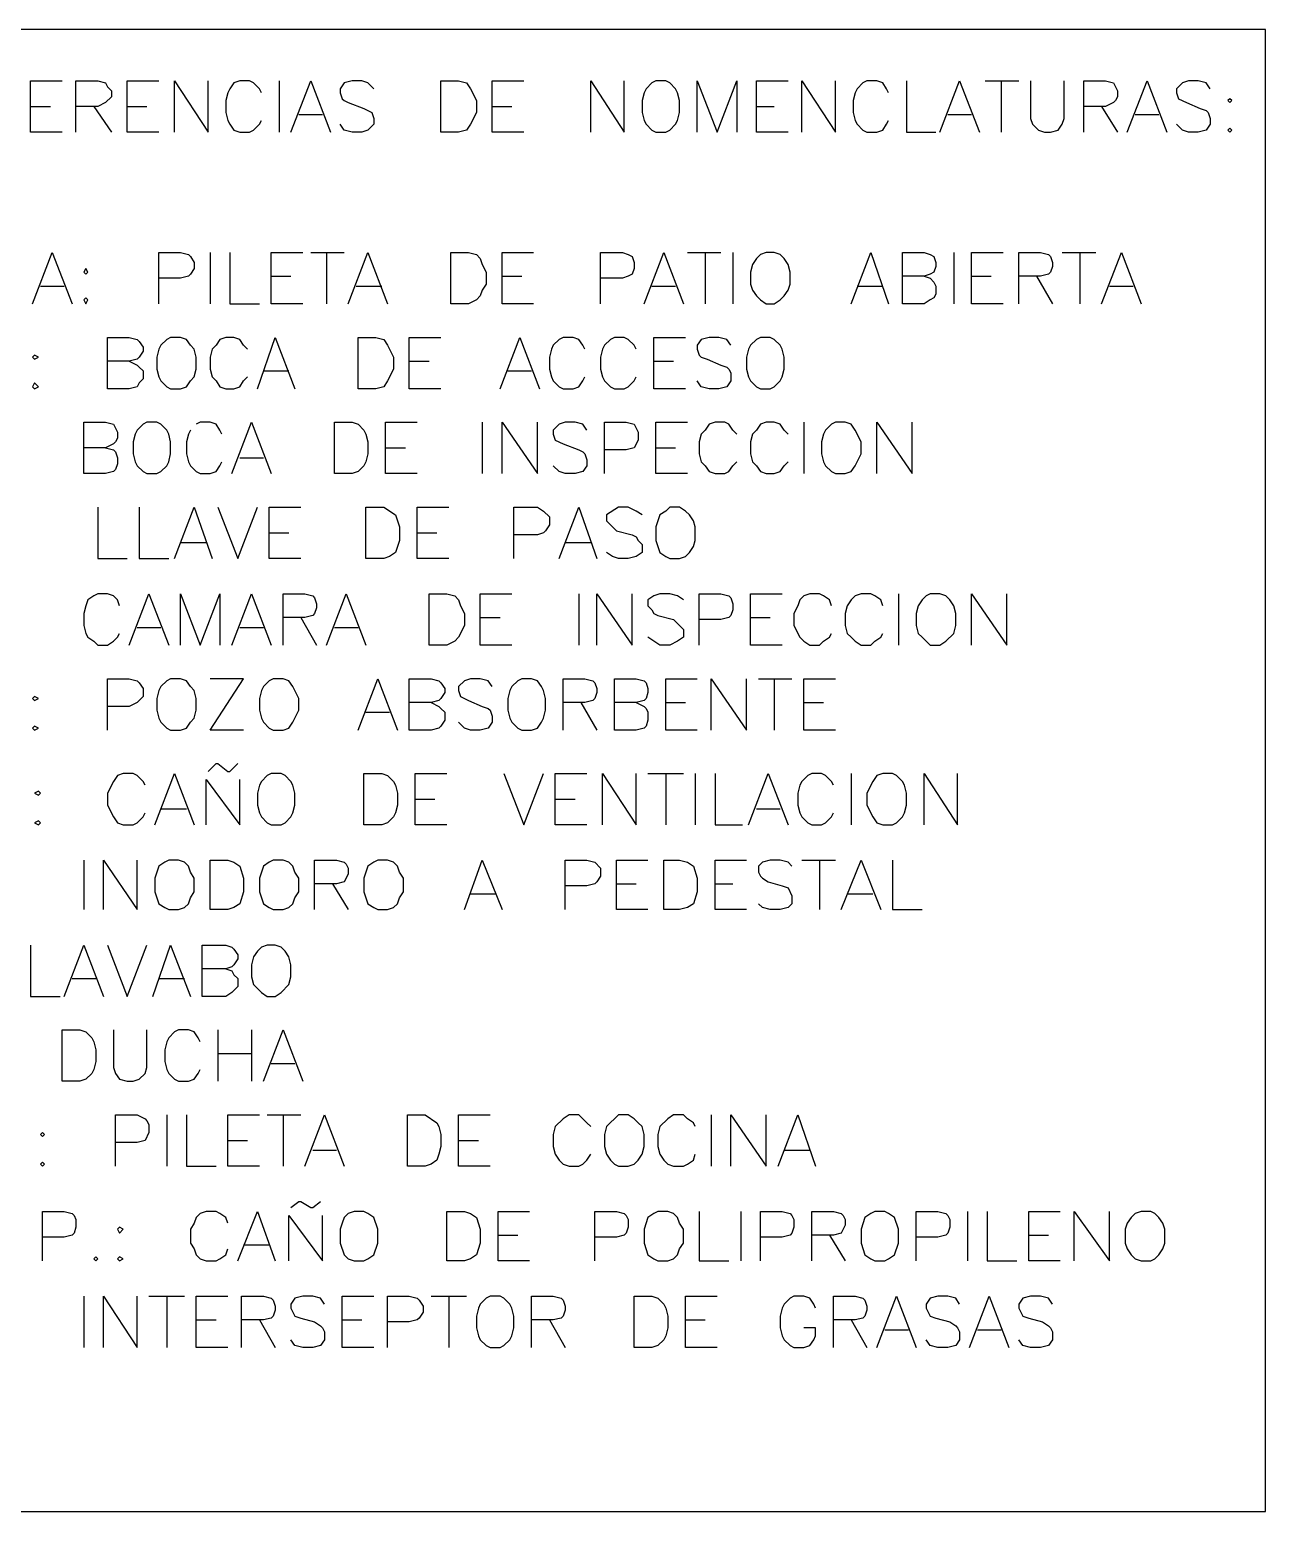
# Model space of a CAD drawing. Header units: metres. Extents: x -22 to 82, y -7 to 32.
# Drawn here: x 76.88 to 82.27, y 20.91 to 27.37 of the extents above; entities that cross this region are included whole.
import ezdxf

# ---------------------------------------------------------------- set-up
doc = ezdxf.new("R2010")
doc.units = ezdxf.units.M
doc.header["$LTSCALE"] = 2
doc.header["$MEASUREMENT"] = 0
doc.layers.add('PDF2_-FADE-IS-TXT', color=7, linetype='CONTINUOUS')

msp = doc.modelspace()

# ---------------------------------------------------------------- linework, layer by layer
at = {"layer": 'PDF2_-FADE-IS-TXT'}
for points in [[(75.7787, 20.9101), (82.2724, 20.9101), (82.2724, 27.3694), (75.7787, 27.3694)], [(78.6772, 26.9221), (78.6772, 27.1458), (78.7546, 27.1458), (78.789, 27.1372), (78.8062, 27.1114), (78.832, 27.0598), (78.832, 27.0082), (78.8062, 26.9566), (78.789, 26.9307), (78.7546, 26.9221)], [(79.6147, 27.1458), (79.5975, 27.1372), (79.5717, 27.1114), (79.5631, 27.0942), (79.5545, 27.0598), (79.5545, 27.0082), (79.5631, 26.9738), (79.5717, 26.9566), (79.5975, 26.9307), (79.6147, 26.9221), (79.6577, 26.9221), (79.6749, 26.9307), (79.7007, 26.9566), (79.7093, 26.9738), (79.7179, 27.0082), (79.7179, 27.0598), (79.7093, 27.0942), (79.7007, 27.1114), (79.6749, 27.1372), (79.6577, 27.1458)], [(82.1175, 27.0684), (82.1089, 27.0598), (82.1175, 27.0512), (82.1261, 27.0598)], [(82.1175, 26.9393), (82.1089, 26.9307), (82.1175, 26.9221), (82.1261, 26.9307)], [(78.7202, 26.1739), (78.7202, 26.3975), (78.7976, 26.3975), (78.832, 26.3889), (78.8492, 26.3717), (78.8578, 26.3459), (78.875, 26.3115), (78.875, 26.2599), (78.8578, 26.2341), (78.8492, 26.2083), (78.832, 26.1911), (78.7976, 26.1739)], [(80.0963, 26.3975), (80.0705, 26.3889), (80.0533, 26.3717), (80.0361, 26.3459), (80.0275, 26.3115), (80.0275, 26.2599), (80.0361, 26.2341), (80.0533, 26.2083), (80.0705, 26.1911), (80.0963, 26.1739), (80.1307, 26.1739), (80.1565, 26.1911), (80.1737, 26.2083), (80.1909, 26.2341), (80.1995, 26.2599), (80.1995, 26.3115), (80.1909, 26.3459), (80.1737, 26.3717), (80.1565, 26.3889), (80.1307, 26.3975)], [(77.129, 26.3287), (77.1204, 26.3115), (77.129, 26.3029), (77.1376, 26.3115)], [(77.129, 26.1997), (77.1204, 26.1911), (77.129, 26.1739), (77.1376, 26.1911)], [(77.4989, 26.0277), (77.4817, 26.0191), (77.4559, 25.9933), (77.4473, 25.9761), (77.4387, 25.9416), (77.4387, 25.89), (77.4473, 25.8556), (77.4559, 25.8384), (77.4817, 25.8126), (77.4989, 25.804), (77.5419, 25.804), (77.5677, 25.8126), (77.5849, 25.8384), (77.6021, 25.8556), (77.6107, 25.89), (77.6107, 25.9416), (77.6021, 25.9761), (77.5849, 25.9933), (77.5677, 26.0191), (77.5419, 26.0277)], [(78.316, 25.804), (78.316, 26.0277), (78.3934, 26.0277), (78.4278, 26.0191), (78.445, 25.9933), (78.4708, 25.9416), (78.4708, 25.89), (78.445, 25.8384), (78.4278, 25.8126), (78.3934, 25.804)], [(80.0705, 26.0277), (80.0533, 26.0191), (80.0275, 25.9933), (80.0189, 25.9761), (80.0103, 25.9416), (80.0103, 25.89), (80.0189, 25.8556), (80.0275, 25.8384), (80.0533, 25.8126), (80.0705, 25.804), (80.1135, 25.804), (80.1307, 25.8126), (80.1565, 25.8384), (80.1651, 25.8556), (80.1737, 25.89), (80.1737, 25.9416), (80.1651, 25.9761), (80.1565, 25.9933), (80.1307, 26.0191), (80.1135, 26.0277)], [(76.9054, 25.9502), (76.8968, 25.9416), (76.9054, 25.933), (76.9226, 25.9416)], [(76.9054, 25.8298), (76.8968, 25.8126), (76.9054, 25.804), (76.9226, 25.8126)], [(77.3957, 25.6578), (77.3785, 25.6492), (77.3527, 25.6234), (77.3441, 25.6062), (77.3355, 25.5718), (77.3355, 25.5202), (77.3441, 25.4858), (77.3527, 25.4686), (77.3785, 25.4428), (77.3957, 25.4342), (77.4387, 25.4342), (77.4559, 25.4428), (77.4817, 25.4686), (77.4903, 25.4858), (77.4989, 25.5202), (77.4989, 25.5718), (77.4903, 25.6062), (77.4817, 25.6234), (77.4559, 25.6492), (77.4387, 25.6578)], [(78.2127, 25.4342), (78.2127, 25.6578), (78.2902, 25.6578), (78.316, 25.6492), (78.3418, 25.6234), (78.3504, 25.6062), (78.359, 25.5718), (78.359, 25.5202), (78.3504, 25.4858), (78.3418, 25.4686), (78.316, 25.4428), (78.2902, 25.4342)], [(80.3974, 25.6578), (80.3802, 25.6492), (80.3544, 25.6234), (80.3458, 25.6062), (80.3372, 25.5718), (80.3372, 25.5202), (80.3458, 25.4858), (80.3544, 25.4686), (80.3802, 25.4428), (80.3974, 25.4342), (80.4404, 25.4342), (80.4662, 25.4428), (80.4834, 25.4686), (80.5092, 25.5202), (80.5092, 25.5718), (80.4834, 25.6234), (80.4662, 25.6492), (80.4404, 25.6578)], [(78.3504, 25.0644), (78.3504, 25.288), (78.4278, 25.288), (78.4794, 25.2536), (78.4966, 25.202), (78.4966, 25.1418), (78.4794, 25.0902), (78.4536, 25.073), (78.4278, 25.0644)], [(79.6749, 25.288), (79.6577, 25.2708), (79.6319, 25.2536), (79.6147, 25.202), (79.6147, 25.1418), (79.6319, 25.0902), (79.6577, 25.073), (79.6749, 25.0644), (79.7179, 25.0644), (79.7437, 25.073), (79.7609, 25.0902), (79.7781, 25.116), (79.7867, 25.1418), (79.7867, 25.202), (79.7781, 25.2278), (79.7609, 25.2536), (79.7437, 25.2708), (79.7179, 25.288)], [(78.6256, 24.6859), (78.6256, 24.9095), (78.703, 24.9095), (78.7374, 24.9009), (78.7546, 24.8837), (78.7632, 24.8579), (78.7804, 24.8235), (78.7804, 24.7719), (78.7546, 24.7203), (78.7374, 24.7031), (78.703, 24.6859)], [(80.8102, 24.9095), (80.793, 24.9009), (80.7758, 24.8837), (80.7586, 24.8579), (80.75, 24.8235), (80.75, 24.7719), (80.7586, 24.7375), (80.7758, 24.7203), (80.793, 24.7031), (80.8102, 24.6859), (80.8532, 24.6859), (80.879, 24.7031), (80.9134, 24.7375), (80.922, 24.7719), (80.922, 24.8235), (80.9134, 24.8579), (80.8962, 24.8837), (80.879, 24.9009), (80.8532, 24.9095)], [(77.4989, 24.5397), (77.4817, 24.5311), (77.4559, 24.5053), (77.4473, 24.4881), (77.4387, 24.4537), (77.4387, 24.4021), (77.4473, 24.3677), (77.4559, 24.3505), (77.4817, 24.3247), (77.4989, 24.3161), (77.5419, 24.3161), (77.5677, 24.3247), (77.5849, 24.3505), (77.6021, 24.3677), (77.6107, 24.4021), (77.6107, 24.4537), (77.6021, 24.4881), (77.5849, 24.5053), (77.5677, 24.5311), (77.5419, 24.5397)], [(77.9461, 24.5397), (77.9289, 24.5311), (77.9031, 24.5053), (77.8945, 24.4881), (77.8859, 24.4537), (77.8859, 24.4021), (77.8945, 24.3677), (77.9031, 24.3505), (77.9289, 24.3247), (77.9461, 24.3161), (77.9891, 24.3161), (78.0149, 24.3247), (78.0321, 24.3505), (78.0579, 24.4021), (78.0579, 24.4537), (78.0321, 24.5053), (78.0149, 24.5311), (77.9891, 24.5397)], [(79.0298, 24.5397), (79.0126, 24.5311), (78.9868, 24.5053), (78.9782, 24.4881), (78.9696, 24.4537), (78.9696, 24.4021), (78.9782, 24.3677), (78.9868, 24.3505), (79.0126, 24.3247), (79.0298, 24.3161), (79.0728, 24.3161), (79.0986, 24.3247), (79.1158, 24.3505), (79.1244, 24.3677), (79.133, 24.4021), (79.133, 24.4537), (79.1244, 24.4881), (79.1158, 24.5053), (79.0986, 24.5311), (79.0728, 24.5397)], [(76.9054, 24.4623), (76.8968, 24.4537), (76.9054, 24.4451), (76.9226, 24.4537)], [(76.9054, 24.3333), (76.8968, 24.3247), (76.9054, 24.3161), (76.9226, 24.3247)], [(77.9375, 24.1269), (77.9203, 24.1183), (77.8945, 24.0925), (77.8859, 24.0753), (77.8773, 24.0409), (77.8773, 23.9893), (77.8859, 23.9548), (77.8945, 23.9376), (77.9203, 23.9118), (77.9375, 23.9032), (77.9805, 23.9032), (77.9977, 23.9118), (78.0235, 23.9376), (78.0321, 23.9548), (78.0407, 23.9893), (78.0407, 24.0409), (78.0321, 24.0753), (78.0235, 24.0925), (77.9977, 24.1183), (77.9805, 24.1269)], [(78.3418, 23.9032), (78.3418, 24.1269), (78.4192, 24.1269), (78.445, 24.1183), (78.4708, 24.0925), (78.4794, 24.0753), (78.488, 24.0409), (78.488, 23.9893), (78.4794, 23.9548), (78.4708, 23.9376), (78.445, 23.9118), (78.4192, 23.9032)], [(80.6038, 24.1269), (80.578, 24.1183), (80.5608, 24.0925), (80.535, 24.0409), (80.535, 23.9893), (80.5608, 23.9376), (80.578, 23.9118), (80.6038, 23.9032), (80.6468, 23.9032), (80.664, 23.9118), (80.6898, 23.9376), (80.6984, 23.9548), (80.707, 23.9893), (80.707, 24.0409), (80.6984, 24.0753), (80.6898, 24.0925), (80.664, 24.1183), (80.6468, 24.1269)], [(76.9226, 24.0495), (76.9054, 24.0409), (76.9226, 24.0323), (76.9312, 24.0409)], [(76.9226, 23.9204), (76.9054, 23.9118), (76.9226, 23.9032), (76.9312, 23.9118)], [(77.4903, 23.7484), (77.4731, 23.7398), (77.4473, 23.7226), (77.4301, 23.671), (77.4301, 23.6108), (77.4473, 23.5592), (77.4731, 23.542), (77.4903, 23.5334), (77.5333, 23.5334), (77.5591, 23.542), (77.5763, 23.5592), (77.5849, 23.585), (77.6021, 23.6108), (77.6021, 23.671), (77.5849, 23.6968), (77.5763, 23.7226), (77.5591, 23.7398), (77.5333, 23.7484)], [(77.6709, 23.5334), (77.6709, 23.7484), (77.7483, 23.7484), (77.7741, 23.7398), (77.7999, 23.7226), (77.8171, 23.671), (77.8171, 23.6108), (77.7999, 23.5592), (77.7741, 23.542), (77.7483, 23.5334)], [(77.9461, 23.7484), (77.9289, 23.7398), (77.9031, 23.7226), (77.8859, 23.671), (77.8859, 23.6108), (77.9031, 23.5592), (77.9289, 23.542), (77.9461, 23.5334), (77.9891, 23.5334), (78.0149, 23.542), (78.0321, 23.5592), (78.0407, 23.585), (78.0579, 23.6108), (78.0579, 23.671), (78.0407, 23.6968), (78.0321, 23.7226), (78.0149, 23.7398), (77.9891, 23.7484)], [(78.402, 23.7484), (78.3848, 23.7398), (78.359, 23.7226), (78.3418, 23.671), (78.3418, 23.6108), (78.359, 23.5592), (78.3848, 23.542), (78.402, 23.5334), (78.445, 23.5334), (78.4708, 23.542), (78.488, 23.5592), (78.4966, 23.585), (78.5138, 23.6108), (78.5138, 23.671), (78.4966, 23.6968), (78.488, 23.7226), (78.4708, 23.7398), (78.445, 23.7484)], [(79.6491, 23.5334), (79.6491, 23.7484), (79.7179, 23.7484), (79.7523, 23.7398), (79.7781, 23.7226), (79.7953, 23.671), (79.7953, 23.6108), (79.7781, 23.5592), (79.7523, 23.542), (79.7179, 23.5334)], [(77.9203, 23.3786), (77.8945, 23.37), (77.8773, 23.3528), (77.8601, 23.327), (77.8515, 23.2926), (77.8515, 23.241), (77.8601, 23.2066), (77.8945, 23.1722), (77.9203, 23.155), (77.9547, 23.155), (77.9805, 23.1722), (78.0149, 23.2066), (78.0235, 23.241), (78.0235, 23.2926), (78.0149, 23.327), (77.9977, 23.3528), (77.9805, 23.37), (77.9547, 23.3786)], [(77.0258, 22.7851), (77.0258, 23.0088), (77.1032, 23.0088), (77.129, 23.0002), (77.1548, 22.9743), (77.1634, 22.9571), (77.172, 22.9227), (77.172, 22.8711), (77.1634, 22.8367), (77.1548, 22.8195), (77.129, 22.7937), (77.1032, 22.7851)], [(78.531, 22.4153), (78.531, 22.6389), (78.6084, 22.6389), (78.66, 22.6045), (78.6686, 22.5873), (78.6772, 22.5529), (78.6772, 22.5013), (78.6686, 22.4669), (78.66, 22.4411), (78.6342, 22.4239), (78.6084, 22.4153)], [(79.4513, 22.6389), (79.3997, 22.5873), (79.3911, 22.5529), (79.3911, 22.5013), (79.3997, 22.4669), (79.4169, 22.4411), (79.4341, 22.4239), (79.4513, 22.4153), (79.4943, 22.4153), (79.5201, 22.4239), (79.5373, 22.4411), (79.5545, 22.4669), (79.5631, 22.5013), (79.5631, 22.5529), (79.5545, 22.5873), (79.5373, 22.6045), (79.5201, 22.6217), (79.4943, 22.6389)], [(76.9398, 22.5615), (76.9312, 22.5529), (76.9398, 22.5443), (76.9484, 22.5529)], [(76.9398, 22.4325), (76.9312, 22.4239), (76.9398, 22.4153), (76.9484, 22.4239)], [(78.2988, 22.2175), (78.2729, 22.2089), (78.2557, 22.1917), (78.2471, 22.1659), (78.2385, 22.1401), (78.2385, 22.0799), (78.2557, 22.0283), (78.2729, 22.011), (78.2988, 22.0024), (78.3418, 22.0024), (78.359, 22.011), (78.3848, 22.0283), (78.402, 22.0799), (78.402, 22.1401), (78.3848, 22.1917), (78.359, 22.2089), (78.3418, 22.2175)], [(78.703, 22.0024), (78.703, 22.2175), (78.7804, 22.2175), (78.8062, 22.2089), (78.832, 22.1917), (78.8492, 22.1401), (78.8492, 22.0799), (78.832, 22.0283), (78.8062, 22.011), (78.7804, 22.0024)], [(79.6233, 22.2175), (79.6061, 22.2089), (79.5803, 22.1917), (79.5631, 22.1401), (79.5631, 22.0799), (79.5803, 22.0283), (79.6061, 22.011), (79.6233, 22.0024), (79.6663, 22.0024), (79.6921, 22.011), (79.7093, 22.0283), (79.7179, 22.0541), (79.7351, 22.0799), (79.7351, 22.1401), (79.7179, 22.1659), (79.7093, 22.1917), (79.6921, 22.2089), (79.6663, 22.2175)], [(80.5694, 22.2175), (80.5522, 22.2089), (80.5264, 22.1917), (80.5092, 22.1401), (80.5092, 22.0799), (80.5264, 22.0283), (80.5522, 22.011), (80.5694, 22.0024), (80.6124, 22.0024), (80.6296, 22.011), (80.6554, 22.0283), (80.6726, 22.0799), (80.6726, 22.1401), (80.6554, 22.1917), (80.6296, 22.2089), (80.6124, 22.2175)], [(81.7305, 22.2175), (81.7047, 22.2089), (81.6875, 22.1917), (81.6703, 22.1659), (81.6617, 22.1401), (81.6617, 22.0799), (81.6703, 22.0541), (81.6875, 22.0283), (81.7047, 22.011), (81.7305, 22.0024), (81.7735, 22.0024), (81.7907, 22.011), (81.8079, 22.0283), (81.8251, 22.0541), (81.8337, 22.0799), (81.8337, 22.1401), (81.8251, 22.1659), (81.8079, 22.1917), (81.7907, 22.2089), (81.7735, 22.2175)], [(77.2752, 22.1487), (77.2666, 22.1401), (77.2752, 22.1229), (77.2924, 22.1401)], [(77.172, 22.0197), (77.1634, 22.011), (77.172, 22.0024), (77.1806, 22.011)], [(77.2752, 22.0197), (77.2666, 22.011), (77.2752, 22.0024), (77.2924, 22.011)], [(78.8922, 21.8476), (78.875, 21.839), (78.8492, 21.8132), (78.8406, 21.796), (78.832, 21.7616), (78.832, 21.71), (78.8406, 21.6756), (78.8492, 21.6584), (78.875, 21.6326), (78.8922, 21.624), (78.9352, 21.624), (78.9524, 21.6326), (78.9782, 21.6584), (78.9868, 21.6756), (78.9954, 21.71), (78.9954, 21.7616), (78.9868, 21.796), (78.9782, 21.8132), (78.9524, 21.839), (78.9352, 21.8476)], [(79.5201, 21.624), (79.5201, 21.8476), (79.5975, 21.8476), (79.6233, 21.839), (79.6491, 21.8132), (79.6577, 21.796), (79.6663, 21.7616), (79.6663, 21.71), (79.6577, 21.6756), (79.6491, 21.6584), (79.6233, 21.6326), (79.5975, 21.624)]]:
    msp.add_lwpolyline(points, close=True, dxfattribs=at)
for points in [[(77.0258, 26.9221), (76.8882, 26.9221), (76.8882, 27.1458), (77.0258, 27.1458)], [(77.086, 26.9221), (77.086, 27.1458), (77.1806, 27.1458), (77.215, 27.1372), (77.2236, 27.12), (77.2408, 27.1028), (77.2408, 27.077), (77.215, 27.0512), (77.1806, 27.034), (77.086, 27.034)], [(77.4473, 26.9221), (77.3097, 26.9221), (77.3097, 27.1458), (77.4473, 27.1458)], [(77.5161, 26.9221), (77.5161, 27.1458), (77.6623, 26.9221), (77.6623, 27.1458)], [(77.8945, 27.0942), (77.8859, 27.1114), (77.8601, 27.1372), (77.8429, 27.1458), (77.7999, 27.1458), (77.7741, 27.1372), (77.7569, 27.1114), (77.7483, 27.0942), (77.7397, 27.0598), (77.7397, 27.0082), (77.7483, 26.9738), (77.7569, 26.9566), (77.7741, 26.9307), (77.7999, 26.9221), (77.8429, 26.9221), (77.8601, 26.9307), (77.8859, 26.9566), (77.8945, 26.9738)], [(77.9719, 27.1458), (77.9719, 26.9221)], [(78.0235, 26.9221), (78.1095, 27.1458), (78.1955, 26.9221)], [(78.3848, 27.1114), (78.359, 27.1372), (78.3332, 27.1458), (78.2902, 27.1458), (78.2557, 27.1372), (78.2385, 27.1114), (78.2385, 27.0942), (78.2471, 27.0684), (78.2557, 27.0598), (78.2729, 27.0512), (78.3418, 27.0254), (78.3762, 27.0082), (78.3848, 26.9824), (78.3848, 26.9566), (78.359, 26.9307), (78.3332, 26.9221), (78.2902, 26.9221), (78.2557, 26.9307), (78.2385, 26.9566)], [(79.0384, 26.9221), (78.9008, 26.9221), (78.9008, 27.1458), (79.0384, 27.1458)], [(79.3309, 26.9221), (79.3309, 27.1458), (79.4771, 26.9221), (79.4771, 27.1458)], [(79.7953, 26.9221), (79.7953, 27.1458), (79.8813, 26.9221), (79.9673, 27.1458), (79.9673, 26.9221)], [(80.1909, 26.9221), (80.0533, 26.9221), (80.0533, 27.1458), (80.1909, 27.1458)], [(80.2511, 26.9221), (80.2511, 27.1458), (80.3974, 26.9221), (80.3974, 27.1458)], [(80.6296, 27.0942), (80.621, 27.1114), (80.6038, 27.1372), (80.578, 27.1458), (80.535, 27.1458), (80.5178, 27.1372), (80.492, 27.1114), (80.4834, 27.0942), (80.4748, 27.0598), (80.4748, 27.0082), (80.4834, 26.9738), (80.492, 26.9566), (80.5178, 26.9307), (80.535, 26.9221), (80.578, 26.9221), (80.6038, 26.9307), (80.621, 26.9566), (80.6296, 26.9738)], [(80.707, 27.1458), (80.707, 26.9221), (80.836, 26.9221)], [(80.8532, 26.9221), (80.9392, 27.1458), (81.0252, 26.9221)], [(81.051, 27.1458), (81.1972, 27.1458)], [(81.1198, 27.1458), (81.1198, 26.9221)], [(81.2488, 27.1458), (81.2488, 26.9824), (81.2575, 26.9566), (81.2833, 26.9307), (81.3091, 26.9221), (81.3349, 26.9221), (81.3693, 26.9307), (81.3865, 26.9566), (81.3951, 26.9824), (81.3951, 27.1458)], [(81.4811, 26.9221), (81.4811, 27.1458), (81.5757, 27.1458), (81.6101, 27.1372), (81.6273, 27.1028), (81.6273, 27.077), (81.6187, 27.0598), (81.6101, 27.0512), (81.5757, 27.034), (81.4811, 27.034)], [(81.6703, 26.9221), (81.7563, 27.1458), (81.8423, 26.9221)], [(82.0315, 27.1114), (82.0143, 27.1372), (81.9799, 27.1458), (81.9369, 27.1458), (81.9111, 27.1372), (81.8853, 27.1114), (81.8853, 27.0942), (81.8939, 27.0684), (81.9283, 27.0512), (81.9885, 27.0254), (82.0143, 27.0168), (82.0229, 27.0082), (82.0315, 26.9824), (82.0315, 26.9566), (82.0143, 26.9307), (81.9799, 26.9221), (81.9369, 26.9221), (81.9111, 26.9307), (81.8853, 26.9566)], [(76.8882, 27.034), (76.9742, 27.034)], [(77.1634, 27.034), (77.2408, 26.9221)], [(77.3097, 27.034), (77.3957, 27.034)], [(78.9008, 27.034), (78.9868, 27.034)], [(80.0533, 27.034), (80.1307, 27.034)], [(81.5585, 27.034), (81.6273, 26.9221)], [(78.0579, 26.9996), (78.1611, 26.9996)], [(80.8876, 26.9996), (80.9908, 26.9996)], [(81.7047, 26.9996), (81.8079, 26.9996)], [(76.8968, 26.1739), (76.9828, 26.3975), (77.0688, 26.1739)], [(77.4473, 26.1739), (77.4473, 26.3975), (77.5419, 26.3975), (77.5763, 26.3889), (77.5849, 26.3803), (77.6021, 26.3545), (77.6021, 26.3287), (77.5849, 26.3029), (77.5763, 26.2943), (77.5419, 26.2857), (77.4473, 26.2857)], [(77.6709, 26.3975), (77.6709, 26.1739)], [(77.7569, 26.3975), (77.7569, 26.1739), (77.8859, 26.1739)], [(78.0751, 26.1739), (77.9375, 26.1739), (77.9375, 26.3975), (78.0751, 26.3975)], [(78.1095, 26.3975), (78.2557, 26.3975)], [(78.1783, 26.3975), (78.1783, 26.1739)], [(78.2729, 26.1739), (78.359, 26.3975), (78.445, 26.1739)], [(79.0814, 26.1739), (78.9438, 26.1739), (78.9438, 26.3975), (79.0814, 26.3975)], [(79.3739, 26.1739), (79.3739, 26.3975), (79.4685, 26.3975), (79.4943, 26.3889), (79.5115, 26.3803), (79.5201, 26.3545), (79.5201, 26.3287), (79.5115, 26.3029), (79.4943, 26.2943), (79.4685, 26.2857), (79.3739, 26.2857)], [(79.5631, 26.1739), (79.6491, 26.3975), (79.7351, 26.1739)], [(79.7523, 26.3975), (79.8985, 26.3975)], [(79.8297, 26.3975), (79.8297, 26.1739)], [(79.9501, 26.3975), (79.9501, 26.1739)], [(80.4662, 26.1739), (80.5522, 26.3975), (80.6296, 26.1739)], [(80.7844, 26.2943), (80.8102, 26.2857), (80.8274, 26.2685), (80.836, 26.2513), (80.836, 26.2169), (80.8274, 26.1997), (80.8102, 26.1911), (80.7844, 26.1739), (80.6898, 26.1739), (80.6898, 26.3975), (80.7844, 26.3975), (80.8102, 26.3889), (80.8274, 26.3803), (80.836, 26.3545), (80.836, 26.3373), (80.8274, 26.3115), (80.8102, 26.3029), (80.7844, 26.2943), (80.6898, 26.2943)], [(80.9134, 26.3975), (80.9134, 26.1739)], [(81.1284, 26.1739), (80.9908, 26.1739), (80.9908, 26.3975), (81.1284, 26.3975)], [(81.1972, 26.1739), (81.1972, 26.3975), (81.2919, 26.3975), (81.3263, 26.3889), (81.3349, 26.3803), (81.3435, 26.3545), (81.3435, 26.3373), (81.3349, 26.3115), (81.3263, 26.3029), (81.2919, 26.2943), (81.1972, 26.2943)], [(81.3865, 26.3975), (81.5327, 26.3975)], [(81.4639, 26.3975), (81.4639, 26.1739)], [(81.5585, 26.1739), (81.6445, 26.3975), (81.7305, 26.1739)], [(77.9375, 26.2943), (78.0235, 26.2943)], [(78.9438, 26.2943), (79.0298, 26.2943)], [(80.9908, 26.2943), (81.0768, 26.2943)], [(81.2747, 26.2943), (81.3435, 26.1739)], [(76.9312, 26.2513), (77.0344, 26.2513)], [(78.3074, 26.2513), (78.4192, 26.2513)], [(79.5975, 26.2513), (79.7007, 26.2513)], [(80.492, 26.2513), (80.6038, 26.2513)], [(81.5929, 26.2513), (81.6961, 26.2513)], [(77.3183, 25.9244), (77.3527, 25.9072), (77.3613, 25.8986), (77.3785, 25.8814), (77.3785, 25.847), (77.3613, 25.8298), (77.3527, 25.8126), (77.3183, 25.804), (77.2236, 25.804), (77.2236, 26.0277), (77.3183, 26.0277), (77.3527, 26.0191), (77.3613, 26.0105), (77.3785, 25.9847), (77.3785, 25.9675), (77.3613, 25.9416), (77.3527, 25.933), (77.3183, 25.9244), (77.2236, 25.9244)], [(77.8343, 25.9761), (77.8171, 25.9933), (77.7999, 26.0191), (77.7741, 26.0277), (77.7397, 26.0277), (77.7139, 26.0191), (77.6967, 25.9933), (77.6795, 25.9761), (77.6709, 25.9416), (77.6709, 25.89), (77.6795, 25.8556), (77.6967, 25.8384), (77.7139, 25.8126), (77.7397, 25.804), (77.7741, 25.804), (77.7999, 25.8126), (77.8171, 25.8384), (77.8343, 25.8556)], [(77.8773, 25.804), (77.9547, 26.0277), (78.0407, 25.804)], [(78.6772, 25.804), (78.5396, 25.804), (78.5396, 26.0277), (78.6772, 26.0277)], [(78.9352, 25.804), (79.0212, 26.0277), (79.1072, 25.804)], [(79.3051, 25.9761), (79.2965, 25.9933), (79.2793, 26.0191), (79.2534, 26.0277), (79.2104, 26.0277), (79.1932, 26.0191), (79.1674, 25.9933), (79.1588, 25.9761), (79.1502, 25.9416), (79.1502, 25.89), (79.1588, 25.8556), (79.1674, 25.8384), (79.1932, 25.8126), (79.2104, 25.804), (79.2534, 25.804), (79.2793, 25.8126), (79.2965, 25.8384), (79.3051, 25.8556)], [(79.5287, 25.9761), (79.5201, 25.9933), (79.4943, 26.0191), (79.4771, 26.0277), (79.4341, 26.0277), (79.4169, 26.0191), (79.3911, 25.9933), (79.3825, 25.9761), (79.3739, 25.9416), (79.3739, 25.89), (79.3825, 25.8556), (79.3911, 25.8384), (79.4169, 25.8126), (79.4341, 25.804), (79.4771, 25.804), (79.4943, 25.8126), (79.5201, 25.8384), (79.5287, 25.8556)], [(79.7437, 25.804), (79.6061, 25.804), (79.6061, 26.0277), (79.7437, 26.0277)], [(79.9415, 25.9933), (79.9243, 26.0191), (79.8899, 26.0277), (79.8469, 26.0277), (79.8125, 26.0191), (79.7953, 25.9933), (79.7953, 25.9761), (79.8039, 25.9502), (79.8125, 25.9416), (79.8383, 25.933), (79.8985, 25.9072), (79.9243, 25.8986), (79.9329, 25.89), (79.9415, 25.8728), (79.9415, 25.8384), (79.9243, 25.8126), (79.8899, 25.804), (79.8469, 25.804), (79.8125, 25.8126), (79.7953, 25.8384)], [(78.5396, 25.9244), (78.6256, 25.9244)], [(79.6061, 25.9244), (79.6921, 25.9244)], [(77.9031, 25.8814), (78.0149, 25.8814)], [(78.9696, 25.8814), (79.0728, 25.8814)], [(77.215, 25.546), (77.2494, 25.5374), (77.258, 25.5288), (77.2666, 25.503), (77.2666, 25.4772), (77.258, 25.4514), (77.2494, 25.4428), (77.215, 25.4342), (77.1204, 25.4342), (77.1204, 25.6578), (77.215, 25.6578), (77.2494, 25.6492), (77.2666, 25.6148), (77.2666, 25.589), (77.258, 25.5718), (77.2494, 25.5632), (77.215, 25.546), (77.1204, 25.546)], [(77.7225, 25.6062), (77.7139, 25.6234), (77.6967, 25.6492), (77.6709, 25.6578), (77.6279, 25.6578), (77.6107, 25.6492)], [(77.7655, 25.4342), (77.8515, 25.6578), (77.9375, 25.4342)], [(78.574, 25.4342), (78.4364, 25.4342), (78.4364, 25.6578), (78.574, 25.6578)], [(78.8578, 25.6578), (78.8578, 25.4342)], [(78.9438, 25.4342), (78.9438, 25.6578), (79.0986, 25.4342), (79.0986, 25.6578)], [(79.3137, 25.6234), (79.2965, 25.6492), (79.262, 25.6578), (79.219, 25.6578), (79.1932, 25.6492), (79.1674, 25.6234), (79.1674, 25.6062), (79.176, 25.5804), (79.2104, 25.5632), (79.2793, 25.5374), (79.2965, 25.5288), (79.3051, 25.5202), (79.3137, 25.4944), (79.3137, 25.4686), (79.2965, 25.4428), (79.262, 25.4342), (79.219, 25.4342), (79.1932, 25.4428), (79.1674, 25.4686)], [(79.3911, 25.4342), (79.3911, 25.6578), (79.4857, 25.6578), (79.5201, 25.6492), (79.5373, 25.6148), (79.5373, 25.5804), (79.5201, 25.546), (79.4857, 25.5374), (79.3911, 25.5374)], [(79.7523, 25.4342), (79.6147, 25.4342), (79.6147, 25.6578), (79.7523, 25.6578)], [(79.9673, 25.6062), (79.9501, 25.6234), (79.9329, 25.6492), (79.9157, 25.6578), (79.8727, 25.6578), (79.8469, 25.6492), (79.8297, 25.6234), (79.8125, 25.6062), (79.8039, 25.5718), (79.8039, 25.5202), (79.8125, 25.4858), (79.8297, 25.4686), (79.8469, 25.4428), (79.8727, 25.4342), (79.9157, 25.4342), (79.9329, 25.4428), (79.9501, 25.4686), (79.9673, 25.4858)], [(80.1909, 25.6062), (80.1737, 25.6234), (80.1565, 25.6492), (80.1307, 25.6578), (80.0963, 25.6578), (80.0705, 25.6492), (80.0533, 25.6234), (80.0361, 25.6062), (80.0275, 25.5718), (80.0275, 25.5202), (80.0361, 25.4858), (80.0533, 25.4686), (80.0705, 25.4428), (80.0963, 25.4342), (80.1307, 25.4342), (80.1565, 25.4428), (80.1737, 25.4686), (80.1909, 25.4858)], [(80.2597, 25.6578), (80.2597, 25.4342)], [(80.578, 25.4342), (80.578, 25.6578), (80.7328, 25.4342), (80.7328, 25.6578)], [(77.5849, 25.6234), (77.5763, 25.6062), (77.5677, 25.5718), (77.5677, 25.5202), (77.5763, 25.4858), (77.5849, 25.4686), (77.6107, 25.4428), (77.6279, 25.4342), (77.6709, 25.4342), (77.6967, 25.4428), (77.7139, 25.4686), (77.7225, 25.4858)], [(78.4364, 25.546), (78.5224, 25.546)], [(79.6147, 25.546), (79.7007, 25.546)], [(77.7999, 25.503), (77.9031, 25.503)], [(77.1806, 25.288), (77.1806, 25.0644), (77.3097, 25.0644)], [(77.3613, 25.288), (77.3613, 25.0644), (77.4903, 25.0644)], [(77.5161, 25.0644), (77.6021, 25.288), (77.6795, 25.0644)], [(77.7053, 25.288), (77.7913, 25.0644), (77.8773, 25.288)], [(78.0665, 25.0644), (77.9289, 25.0644), (77.9289, 25.288), (78.0665, 25.288)], [(78.7116, 25.0644), (78.574, 25.0644), (78.574, 25.288), (78.7116, 25.288)], [(78.9954, 25.0644), (78.9954, 25.288), (79.0986, 25.288), (79.1244, 25.2708), (79.1502, 25.245), (79.1502, 25.2106), (79.133, 25.1848), (79.1244, 25.1762), (79.0986, 25.1676), (78.9954, 25.1676)], [(79.1932, 25.0644), (79.2793, 25.288), (79.3567, 25.0644)], [(79.5545, 25.2536), (79.5287, 25.2708), (79.4943, 25.288), (79.4513, 25.288), (79.3997, 25.2536), (79.3997, 25.2278), (79.4255, 25.202), (79.4427, 25.1848), (79.5115, 25.1676), (79.5287, 25.159), (79.5373, 25.1418), (79.5545, 25.1246), (79.5545, 25.0902), (79.5287, 25.073), (79.4943, 25.0644), (79.4513, 25.0644), (79.4255, 25.073), (79.3997, 25.0902)], [(77.5419, 25.1332), (77.6537, 25.1332)], [(77.9289, 25.1762), (78.0149, 25.1762)], [(78.574, 25.1762), (78.66, 25.1762)], [(79.219, 25.1332), (79.3309, 25.1332)], [(77.2752, 24.8579), (77.2666, 24.8837), (77.2494, 24.9009), (77.2236, 24.9095), (77.1806, 24.9095), (77.1634, 24.9009), (77.1376, 24.8837), (77.129, 24.8579), (77.1204, 24.8235), (77.1204, 24.7719), (77.129, 24.7375), (77.1376, 24.7203), (77.1634, 24.7031), (77.1806, 24.6859), (77.2236, 24.6859), (77.2494, 24.7031), (77.2666, 24.7203), (77.2752, 24.7375)], [(77.3183, 24.6859), (77.4043, 24.9095), (77.4903, 24.6859)], [(77.5419, 24.6859), (77.5419, 24.9095), (77.6279, 24.6859), (77.7139, 24.9095), (77.7139, 24.6859)], [(77.7655, 24.6859), (77.8515, 24.9095), (77.9375, 24.6859)], [(77.9891, 24.6859), (77.9891, 24.9095), (78.0837, 24.9095), (78.1181, 24.9009), (78.1267, 24.8923), (78.1353, 24.8665), (78.1353, 24.8493), (78.1267, 24.8235), (78.1181, 24.8149), (78.0837, 24.8063), (77.9891, 24.8063)], [(78.1783, 24.6859), (78.2643, 24.9095), (78.3504, 24.6859)], [(78.9868, 24.6859), (78.8492, 24.6859), (78.8492, 24.9095), (78.9868, 24.9095)], [(79.2793, 24.9095), (79.2793, 24.6859)], [(79.3567, 24.6859), (79.3567, 24.9095), (79.5115, 24.6859), (79.5115, 24.9095)], [(79.7351, 24.8837), (79.7093, 24.9009), (79.6749, 24.9095), (79.6319, 24.9095), (79.6061, 24.9009), (79.5803, 24.8837), (79.5803, 24.8579), (79.5975, 24.8407), (79.6061, 24.8235), (79.6233, 24.8149), (79.6921, 24.7977), (79.7093, 24.7805), (79.7179, 24.7719), (79.7351, 24.7547), (79.7351, 24.7203), (79.7093, 24.7031), (79.6749, 24.6859), (79.6319, 24.6859), (79.5803, 24.7203)], [(79.8039, 24.6859), (79.8039, 24.9095), (79.8985, 24.9095), (79.9329, 24.9009), (79.9415, 24.8923), (79.9501, 24.8665), (79.9501, 24.8407), (79.9415, 24.8149), (79.9329, 24.8063), (79.8985, 24.7977), (79.8039, 24.7977)], [(80.1651, 24.6859), (80.0275, 24.6859), (80.0275, 24.9095), (80.1651, 24.9095)], [(80.3802, 24.8579), (80.3716, 24.8837), (80.3458, 24.9009), (80.3286, 24.9095), (80.2856, 24.9095), (80.2597, 24.9009), (80.2425, 24.8837), (80.2339, 24.8579), (80.2167, 24.8235), (80.2167, 24.7719), (80.2425, 24.7203), (80.2597, 24.7031), (80.2856, 24.6859), (80.3286, 24.6859), (80.3458, 24.7031), (80.3716, 24.7203), (80.3802, 24.7375)], [(80.6038, 24.8579), (80.5952, 24.8837), (80.5694, 24.9009), (80.5522, 24.9095), (80.5092, 24.9095), (80.4834, 24.9009), (80.4662, 24.8837), (80.449, 24.8579), (80.4404, 24.8235), (80.4404, 24.7719), (80.449, 24.7375), (80.4662, 24.7203), (80.4834, 24.7031), (80.5092, 24.6859), (80.5522, 24.6859), (80.5694, 24.7031), (80.5952, 24.7203), (80.6038, 24.7375)], [(80.6726, 24.9095), (80.6726, 24.6859)], [(80.9908, 24.6859), (80.9908, 24.9095), (81.1456, 24.6859), (81.1456, 24.9095)], [(78.0665, 24.8063), (78.1353, 24.6859)], [(78.8492, 24.8063), (78.9352, 24.8063)], [(80.0275, 24.8063), (80.1135, 24.8063)], [(77.3527, 24.7633), (77.4559, 24.7633)], [(77.7999, 24.7633), (77.9031, 24.7633)], [(78.2127, 24.7633), (78.316, 24.7633)], [(77.2236, 24.3161), (77.2236, 24.5397), (77.3183, 24.5397), (77.3527, 24.5311), (77.3613, 24.5225), (77.3785, 24.4967), (77.3785, 24.4623), (77.3527, 24.4365), (77.3183, 24.4193), (77.2236, 24.4193)], [(77.8171, 24.3161), (77.6709, 24.3161), (77.8171, 24.5397), (77.6709, 24.5397)], [(78.316, 24.3161), (78.402, 24.5397), (78.488, 24.3161)], [(78.6342, 24.4365), (78.6686, 24.4193), (78.6772, 24.4107), (78.6944, 24.3935), (78.6944, 24.3591), (78.6772, 24.3333), (78.6686, 24.3247), (78.6342, 24.3161), (78.5396, 24.3161), (78.5396, 24.5397), (78.6342, 24.5397), (78.6686, 24.5311), (78.6772, 24.5225), (78.6944, 24.4967), (78.6944, 24.4795), (78.6772, 24.4537), (78.6686, 24.4451), (78.6342, 24.4365), (78.5396, 24.4365)], [(78.9008, 24.5053), (78.8836, 24.5311), (78.8492, 24.5397), (78.8062, 24.5397), (78.7804, 24.5311), (78.7546, 24.5053), (78.7546, 24.4881), (78.7632, 24.4623), (78.7976, 24.4451), (78.8578, 24.4193), (78.8836, 24.4107), (78.8922, 24.4021), (78.9008, 24.3763), (78.9008, 24.3505), (78.8836, 24.3247), (78.8492, 24.3161), (78.8062, 24.3161), (78.7804, 24.3247), (78.7546, 24.3505)], [(79.2104, 24.3161), (79.2104, 24.5397), (79.3051, 24.5397), (79.3395, 24.5311), (79.3481, 24.5225), (79.3567, 24.4967), (79.3567, 24.4795), (79.3481, 24.4537), (79.3395, 24.4451), (79.3051, 24.4365), (79.2104, 24.4365)], [(79.5287, 24.4365), (79.5631, 24.4193), (79.5717, 24.4107), (79.5803, 24.3935), (79.5803, 24.3591), (79.5717, 24.3333), (79.5631, 24.3247), (79.5287, 24.3161), (79.4341, 24.3161), (79.4341, 24.5397), (79.5287, 24.5397), (79.5631, 24.5311), (79.5717, 24.5225), (79.5803, 24.4967), (79.5803, 24.4795), (79.5717, 24.4537), (79.5631, 24.4451), (79.5287, 24.4365), (79.4341, 24.4365)], [(79.7953, 24.3161), (79.6577, 24.3161), (79.6577, 24.5397), (79.7953, 24.5397)], [(79.8555, 24.3161), (79.8555, 24.5397), (80.0103, 24.3161), (80.0103, 24.5397)], [(80.0619, 24.5397), (80.2081, 24.5397)], [(80.1307, 24.5397), (80.1307, 24.3161)], [(80.3974, 24.3161), (80.2597, 24.3161), (80.2597, 24.5397), (80.3974, 24.5397)], [(79.2879, 24.4365), (79.3567, 24.3161)], [(79.6577, 24.4365), (79.7437, 24.4365)], [(80.2597, 24.4365), (80.3458, 24.4365)], [(78.3504, 24.3935), (78.4536, 24.3935)], [(77.6623, 24.1355), (77.6967, 24.1699), (77.7053, 24.1699), (77.7483, 24.1355), (77.7569, 24.1355), (77.7913, 24.1699)], [(77.3871, 24.0753), (77.3785, 24.0925), (77.3527, 24.1183), (77.3355, 24.1269), (77.2924, 24.1269), (77.2666, 24.1183), (77.2494, 24.0925), (77.2236, 24.0409), (77.2236, 23.9893), (77.2494, 23.9376), (77.2666, 23.9118), (77.2924, 23.9032), (77.3355, 23.9032), (77.3527, 23.9118), (77.3785, 23.9376), (77.3871, 23.9548)], [(77.4301, 23.9032), (77.5161, 24.1269), (77.6021, 23.9032)], [(77.6537, 23.9032), (77.6537, 24.1011), (77.7999, 23.9032), (77.7999, 24.1011)], [(78.703, 23.9032), (78.5654, 23.9032), (78.5654, 24.1269), (78.703, 24.1269)], [(78.9524, 24.1269), (79.0384, 23.9032), (79.1244, 24.1269)], [(79.3137, 23.9032), (79.176, 23.9032), (79.176, 24.1269), (79.3137, 24.1269)], [(79.3825, 23.9032), (79.3825, 24.1269), (79.5287, 23.9032), (79.5287, 24.1269)], [(79.5803, 24.1269), (79.7351, 24.1269)], [(79.6577, 24.1269), (79.6577, 23.9032)], [(79.7867, 24.1269), (79.7867, 23.9032)], [(79.8727, 24.1269), (79.8727, 23.9032), (79.9931, 23.9032)], [(80.0189, 23.9032), (80.1049, 24.1269), (80.1909, 23.9032)], [(80.3888, 24.0753), (80.3802, 24.0925), (80.3544, 24.1183), (80.3372, 24.1269), (80.2942, 24.1269), (80.277, 24.1183), (80.2511, 24.0925), (80.2425, 24.0753), (80.2339, 24.0409), (80.2339, 23.9893), (80.2425, 23.9548), (80.2511, 23.9376), (80.277, 23.9118), (80.2942, 23.9032), (80.3372, 23.9032), (80.3544, 23.9118), (80.3802, 23.9376), (80.3888, 23.9548)], [(80.4662, 24.1269), (80.4662, 23.9032)], [(80.7844, 23.9032), (80.7844, 24.1269), (80.9306, 23.9032), (80.9306, 24.1269)], [(77.4559, 23.972), (77.5677, 23.972)], [(78.5654, 24.0151), (78.6514, 24.0151)], [(79.176, 24.0151), (79.262, 24.0151)], [(80.0533, 23.972), (80.1565, 23.972)], [(77.1204, 23.7484), (77.1204, 23.5334)], [(77.2064, 23.5334), (77.2064, 23.7484), (77.3527, 23.5334), (77.3527, 23.7484)], [(78.1267, 23.5334), (78.1267, 23.7484), (78.2213, 23.7484), (78.2557, 23.7398), (78.2643, 23.7312), (78.2729, 23.714), (78.2729, 23.6882), (78.2557, 23.6538), (78.2213, 23.6452), (78.1267, 23.6452)], [(78.7804, 23.5334), (78.8578, 23.7484), (78.9438, 23.5334)], [(79.219, 23.5334), (79.219, 23.7484), (79.3137, 23.7484), (79.3481, 23.7398), (79.3739, 23.714), (79.3739, 23.6796), (79.3567, 23.6538), (79.3481, 23.6452), (79.3137, 23.6366), (79.219, 23.6366)], [(79.5803, 23.5334), (79.4427, 23.5334), (79.4427, 23.7484), (79.5803, 23.7484)], [(80.0103, 23.5334), (79.8727, 23.5334), (79.8727, 23.7484), (80.0103, 23.7484)], [(80.2081, 23.7226), (80.1909, 23.7398), (80.1565, 23.7484), (80.1135, 23.7484), (80.0791, 23.7398), (80.0619, 23.7226), (80.0619, 23.6968), (80.0705, 23.6796), (80.0791, 23.671), (80.1049, 23.6538), (80.1651, 23.6366), (80.1909, 23.628), (80.2081, 23.5936), (80.2081, 23.5592), (80.1909, 23.542), (80.1565, 23.5334), (80.1135, 23.5334), (80.0791, 23.542), (80.0619, 23.5592)], [(80.2511, 23.7484), (80.3974, 23.7484)], [(80.3286, 23.7484), (80.3286, 23.5334)], [(80.4232, 23.5334), (80.5092, 23.7484), (80.5952, 23.5334)], [(80.6468, 23.7484), (80.6468, 23.5334), (80.7758, 23.5334)], [(78.2041, 23.6452), (78.2729, 23.5334)], [(79.4427, 23.6452), (79.5287, 23.6452)], [(79.8727, 23.6452), (79.9501, 23.6452)], [(78.8062, 23.6022), (78.918, 23.6022)], [(80.449, 23.6022), (80.5608, 23.6022)], [(76.8882, 23.3786), (76.8882, 23.155), (77.0172, 23.155)], [(77.0344, 23.155), (77.1204, 23.3786), (77.2064, 23.155)], [(77.2236, 23.3786), (77.3097, 23.155), (77.3957, 23.3786)], [(77.4215, 23.155), (77.4989, 23.3786), (77.5849, 23.155)], [(77.7397, 23.2754), (77.7655, 23.2668), (77.7741, 23.2496), (77.7913, 23.2324), (77.7913, 23.198), (77.7655, 23.1722), (77.7397, 23.155), (77.6365, 23.155), (77.6365, 23.3786), (77.7397, 23.3786), (77.7655, 23.37), (77.7741, 23.3614), (77.7913, 23.3356), (77.7913, 23.3184), (77.7741, 23.2926), (77.7655, 23.284), (77.7397, 23.2754), (77.6365, 23.2754)], [(77.0688, 23.2324), (77.172, 23.2324)], [(77.4473, 23.2324), (77.5591, 23.2324)], [(77.2494, 23.0088), (77.2494, 22.8453), (77.258, 22.8195), (77.2752, 22.7937), (77.3097, 22.7851), (77.3355, 22.7851), (77.3613, 22.7937), (77.3871, 22.8195), (77.3957, 22.8453), (77.3957, 23.0088)], [(77.6279, 22.9571), (77.6193, 22.9743), (77.6021, 23.0002), (77.5763, 23.0088), (77.5333, 23.0088), (77.5161, 23.0002), (77.4903, 22.9743), (77.4817, 22.9571), (77.4731, 22.9227), (77.4731, 22.8711), (77.4817, 22.8367), (77.4903, 22.8195), (77.5161, 22.7937), (77.5333, 22.7851), (77.5763, 22.7851), (77.6021, 22.7937), (77.6193, 22.8195), (77.6279, 22.8367)], [(77.7053, 23.0088), (77.7053, 22.7851)], [(77.8515, 23.0088), (77.8515, 22.7851)], [(77.9031, 22.7851), (77.9891, 23.0088), (78.0751, 22.7851)], [(77.7053, 22.9055), (77.8515, 22.9055)], [(77.9375, 22.8625), (78.0407, 22.8625)], [(77.258, 22.4153), (77.258, 22.6389), (77.3527, 22.6389), (77.3871, 22.6217), (77.3957, 22.6131), (77.4043, 22.5959), (77.4043, 22.5615), (77.3871, 22.5271), (77.3527, 22.5185), (77.258, 22.5185)], [(77.4817, 22.6389), (77.4817, 22.4153)], [(77.5677, 22.6389), (77.5677, 22.4153), (77.6967, 22.4153)], [(77.8859, 22.4153), (77.7483, 22.4153), (77.7483, 22.6389), (77.8859, 22.6389)], [(77.9203, 22.6389), (78.0665, 22.6389)], [(77.9891, 22.6389), (77.9891, 22.4153)], [(78.0837, 22.4153), (78.1697, 22.6389), (78.2557, 22.4153)], [(78.8922, 22.4153), (78.7546, 22.4153), (78.7546, 22.6389), (78.8922, 22.6389)], [(79.3309, 22.5873), (79.3137, 22.6045), (79.2965, 22.6217), (79.2793, 22.6389), (79.2362, 22.6389), (79.2104, 22.6217), (79.176, 22.5873), (79.1674, 22.5529), (79.1674, 22.5013), (79.176, 22.4669), (79.1932, 22.4411), (79.2104, 22.4239), (79.2362, 22.4153), (79.2793, 22.4153), (79.2965, 22.4239), (79.3137, 22.4411), (79.3309, 22.4669)], [(79.7867, 22.5873), (79.7781, 22.6045), (79.7523, 22.6217), (79.7351, 22.6389), (79.6921, 22.6389), (79.6663, 22.6217), (79.6319, 22.5873), (79.6233, 22.5529), (79.6233, 22.5013), (79.6319, 22.4669), (79.6491, 22.4411), (79.6663, 22.4239), (79.6921, 22.4153), (79.7351, 22.4153), (79.7523, 22.4239), (79.7781, 22.4411), (79.7867, 22.4669)], [(79.8555, 22.6389), (79.8555, 22.4153)], [(79.9415, 22.4153), (79.9415, 22.6389), (80.0963, 22.4153), (80.0963, 22.6389)], [(80.1479, 22.4153), (80.2339, 22.6389), (80.3114, 22.4153)], [(77.7483, 22.5271), (77.8343, 22.5271)], [(78.1181, 22.4841), (78.2213, 22.4841)], [(78.7546, 22.5271), (78.8406, 22.5271)], [(80.1737, 22.4841), (80.2856, 22.4841)], [(78.0235, 22.2347), (78.0579, 22.2605), (78.0665, 22.2605), (78.1095, 22.2347), (78.1181, 22.2347), (78.1525, 22.2605)], [(76.9398, 22.0024), (76.9398, 22.2175), (77.0344, 22.2175), (77.0688, 22.2089), (77.0774, 22.2003), (77.086, 22.1831), (77.086, 22.1487), (77.0774, 22.1229), (77.0688, 22.1143), (77.0344, 22.1057), (76.9398, 22.1057)], [(77.7483, 22.1659), (77.7397, 22.1917), (77.7139, 22.2089), (77.6967, 22.2175), (77.6537, 22.2175), (77.6279, 22.2089), (77.6107, 22.1917), (77.6021, 22.1659), (77.5849, 22.1401), (77.5849, 22.0799), (77.6021, 22.0541), (77.6107, 22.0283), (77.6279, 22.011), (77.6537, 22.0024), (77.6967, 22.0024), (77.7139, 22.011), (77.7397, 22.0283), (77.7483, 22.0541)], [(77.7913, 22.0024), (77.8773, 22.2175), (77.9547, 22.0024)], [(78.0149, 22.0024), (78.0149, 22.2003), (78.1611, 22.0024), (78.1611, 22.2003)], [(79.0642, 22.0024), (78.9266, 22.0024), (78.9266, 22.2175), (79.0642, 22.2175)], [(79.3481, 22.0024), (79.3481, 22.2175), (79.4427, 22.2175), (79.4771, 22.2089), (79.4857, 22.2003), (79.4943, 22.1831), (79.4943, 22.1487), (79.4857, 22.1229), (79.4771, 22.1143), (79.4427, 22.1057), (79.3481, 22.1057)], [(79.8039, 22.2175), (79.8039, 22.0024), (79.9329, 22.0024)], [(79.9845, 22.2175), (79.9845, 22.0024)], [(80.0705, 22.0024), (80.0705, 22.2175), (80.1651, 22.2175), (80.1995, 22.2089), (80.2081, 22.2003), (80.2167, 22.1831), (80.2167, 22.1487), (80.2081, 22.1229), (80.1995, 22.1143), (80.1651, 22.1057), (80.0705, 22.1057)], [(80.2942, 22.0024), (80.2942, 22.2175), (80.3888, 22.2175), (80.4232, 22.2089), (80.4318, 22.2003), (80.4404, 22.1831), (80.4404, 22.1573), (80.4232, 22.1229), (80.3888, 22.1143), (80.2942, 22.1143)], [(80.75, 22.0024), (80.75, 22.2175), (80.8446, 22.2175), (80.879, 22.2089), (80.8876, 22.2003), (80.8962, 22.1831), (80.8962, 22.1487), (80.8876, 22.1229), (80.879, 22.1143), (80.8446, 22.1057), (80.75, 22.1057)], [(80.9736, 22.2175), (80.9736, 22.0024)], [(81.0596, 22.2175), (81.0596, 22.0024), (81.1886, 22.0024)], [(81.3779, 22.0024), (81.2402, 22.0024), (81.2402, 22.2175), (81.3779, 22.2175)], [(81.4381, 22.0024), (81.4381, 22.2175), (81.5929, 22.0024), (81.5929, 22.2175)], [(78.9266, 22.1143), (79.0126, 22.1143)], [(80.3716, 22.1143), (80.4404, 22.0024)], [(81.2402, 22.1143), (81.3263, 22.1143)], [(77.8171, 22.0713), (77.9289, 22.0713)], [(77.1204, 21.8476), (77.1204, 21.624)], [(77.2064, 21.624), (77.2064, 21.8476), (77.3527, 21.624), (77.3527, 21.8476)], [(77.4043, 21.8476), (77.5591, 21.8476)], [(77.4817, 21.8476), (77.4817, 21.624)], [(77.7483, 21.624), (77.6107, 21.624), (77.6107, 21.8476), (77.7483, 21.8476)], [(77.8085, 21.624), (77.8085, 21.8476), (77.9031, 21.8476), (77.9375, 21.839), (77.9461, 21.8304), (77.9547, 21.8046), (77.9547, 21.7874), (77.9461, 21.7616), (77.9375, 21.753), (77.9031, 21.7444), (77.8085, 21.7444)], [(78.1697, 21.8132), (78.1525, 21.839), (78.1181, 21.8476), (78.0751, 21.8476), (78.0407, 21.839), (78.0235, 21.8132), (78.0235, 21.796), (78.0407, 21.7616), (78.0665, 21.753), (78.1267, 21.7358), (78.1525, 21.7186), (78.1611, 21.71), (78.1697, 21.6928), (78.1697, 21.6584), (78.1525, 21.6326), (78.1181, 21.624), (78.0751, 21.624), (78.0407, 21.6326), (78.0235, 21.6584)], [(78.3848, 21.624), (78.2471, 21.624), (78.2471, 21.8476), (78.3848, 21.8476)], [(78.445, 21.624), (78.445, 21.8476), (78.5396, 21.8476), (78.574, 21.839), (78.5826, 21.8304), (78.5998, 21.8046), (78.5998, 21.7788), (78.5826, 21.753), (78.574, 21.7444), (78.5396, 21.7358), (78.445, 21.7358)], [(78.6342, 21.8476), (78.789, 21.8476)], [(78.7116, 21.8476), (78.7116, 21.624)], [(79.0728, 21.624), (79.0728, 21.8476), (79.1674, 21.8476), (79.2018, 21.839), (79.2104, 21.8304), (79.219, 21.8046), (79.219, 21.7874), (79.2104, 21.7616), (79.2018, 21.753), (79.1674, 21.7444), (79.0728, 21.7444)], [(79.8813, 21.624), (79.7437, 21.624), (79.7437, 21.8476), (79.8813, 21.8476)], [(80.3114, 21.796), (80.3028, 21.8132), (80.2856, 21.839), (80.2597, 21.8476), (80.2167, 21.8476), (80.1995, 21.839), (80.1737, 21.8132), (80.1651, 21.796), (80.1565, 21.7616), (80.1565, 21.71), (80.1651, 21.6756), (80.1737, 21.6584), (80.1995, 21.6326), (80.2167, 21.624), (80.2597, 21.624), (80.2856, 21.6326), (80.3028, 21.6584), (80.3114, 21.6756), (80.3114, 21.71), (80.2597, 21.71)], [(80.3888, 21.624), (80.3888, 21.8476), (80.4834, 21.8476), (80.5178, 21.839), (80.5264, 21.8304), (80.535, 21.8046), (80.535, 21.7874), (80.5264, 21.7616), (80.5178, 21.753), (80.4834, 21.7444), (80.3888, 21.7444)], [(80.578, 21.624), (80.664, 21.8476), (80.75, 21.624)], [(80.9392, 21.8132), (80.922, 21.839), (80.8876, 21.8476), (80.8446, 21.8476), (80.8102, 21.839), (80.793, 21.8132), (80.793, 21.796), (80.8102, 21.7616), (80.836, 21.753), (80.8962, 21.7358), (80.922, 21.7186), (80.9306, 21.71), (80.9392, 21.6928), (80.9392, 21.6584), (80.922, 21.6326), (80.8876, 21.624), (80.8446, 21.624), (80.8102, 21.6326), (80.793, 21.6584)], [(80.9822, 21.624), (81.0682, 21.8476), (81.1542, 21.624)], [(81.3435, 21.8132), (81.3263, 21.839), (81.2919, 21.8476), (81.2488, 21.8476), (81.2144, 21.839), (81.1972, 21.8132), (81.1972, 21.796), (81.2144, 21.7616), (81.2402, 21.753), (81.3005, 21.7358), (81.3263, 21.7186), (81.3349, 21.71), (81.3435, 21.6928), (81.3435, 21.6584), (81.3263, 21.6326), (81.2919, 21.624), (81.2488, 21.624), (81.2144, 21.6326), (81.1972, 21.6584)], [(77.6107, 21.7444), (77.6967, 21.7444)], [(77.8859, 21.7444), (77.9547, 21.624)], [(78.2471, 21.7444), (78.3332, 21.7444)], [(79.1502, 21.7444), (79.219, 21.624)], [(79.7437, 21.7444), (79.8297, 21.7444)], [(80.4662, 21.7444), (80.535, 21.624)], [(80.6124, 21.7014), (80.7156, 21.7014)], [(81.0166, 21.7014), (81.1198, 21.7014)]]:
    msp.add_lwpolyline(points, dxfattribs=at)

doc.saveas('drawing.dxf')
